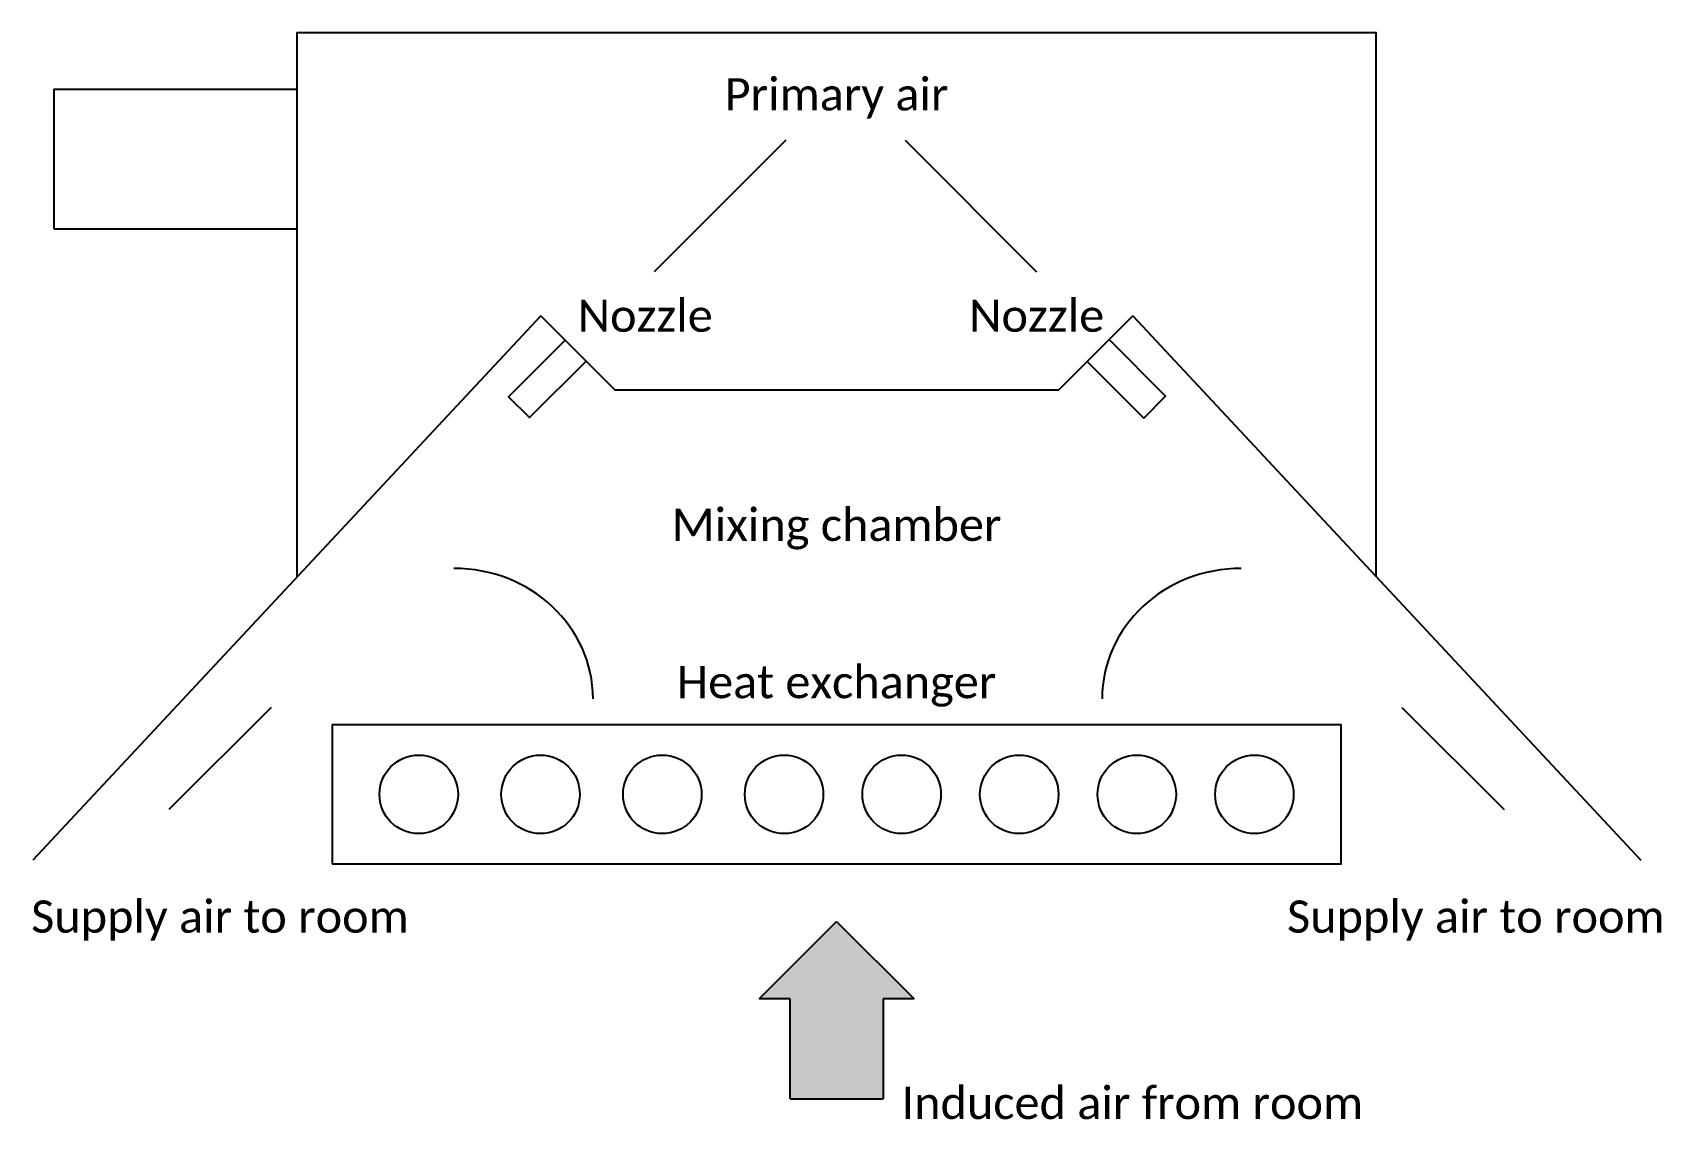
# Model space of a CAD drawing. Extents: x 0.1 to 93.7, y 1.5 to 63.9.
import ezdxf

# ---------------------------------------------------------------- set-up
doc = ezdxf.new("R2010")
doc.units = 0
doc.header["$MEASUREMENT"] = 0
doc.layers.get('0').update_dxf_attribs({"linetype": 'CONTINUOUS'})
doc.layers.add('CONNECTOR', color=7, linetype='CONTINUOUS')
doc.styles.get("Standard").update_dxf_attribs({"font": 'txt.shx'})

msp = doc.modelspace()

# ---------------------------------------------------------------- hatches: boundary and pattern name
at = {"layer": 'CONNECTOR'}
msp.add_hatch(color=7, dxfattribs=at).paths.add_polyline_path([(43.655, 2.632), (43.655, 8.378), (41.875, 8.378), (46.326, 12.83), (50.777, 8.378), (48.997, 8.378), (48.997, 2.632)])

# ---------------------------------------------------------------- linework, layer by layer
at = {"color": 7, "linetype": 'CONTINUOUS'}
for p, q in [((43.413, 57.719), (35.848, 50.154)), ((50.261, 57.719), (57.826, 50.154)), ((29.326, 47.632), (0.132, 16.353)), ((29.326, 47.632), (33.587, 43.371)), ((63.359, 47.632), (59.099, 43.371)), ((63.359, 47.632), (92.553, 16.353)), ((33.587, 43.371), (59.099, 43.371)), ((13.826, 25.132), (7.95, 19.257)), ((78.826, 25.132), (84.702, 19.257))]:
    msp.add_line(p, q, dxfattribs=at)
msp.add_lwpolyline([(15.326, 32.632), (15.326, 63.911), (77.326, 63.911), (77.326, 32.632)], dxfattribs=at)
for points in [[(1.326, 52.632), (15.326, 52.632), (15.326, 60.632), (1.326, 60.632)], [(31.926, 45.035), (28.673, 41.783), (27.475, 42.981), (30.727, 46.234)], [(60.726, 45.01), (63.979, 41.757), (65.24, 43.019), (61.987, 46.271)], [(17.326, 16.132), (75.326, 16.132), (75.326, 24.132), (17.326, 24.132)]]:
    msp.add_lwpolyline(points, close=True, dxfattribs=at)
for points in [[(20.051, 20.132, -1), (24.565, 20.132, -1)], [(27.051, 20.132, -1), (31.565, 20.132, -1)], [(34.051, 20.132, -1), (38.565, 20.132, -1)], [(41.051, 20.132, -1), (45.565, 20.132, -1)], [(47.81, 20.132, -1), (52.324, 20.132, -1)], [(54.569, 20.132, -1), (59.083, 20.132, -1)], [(61.328, 20.132, -1), (65.842, 20.132, -1)], [(68.087, 20.132, -1), (72.601, 20.132, -1)]]:
    msp.add_lwpolyline(points, format="xyb", close=True, dxfattribs=at)
for centre, major_axis, start_param, end_param in [((24.326, 25.632), (8, 0), 0, 1.570796), ((69.589, 25.632), (-8, 0), -1.570796, 0)]:
    msp.add_ellipse(centre, major_axis=major_axis, ratio=0.935779, start_param=start_param, end_param=end_param, dxfattribs=at)
at = {"layer": 'CONNECTOR', "linetype": 'CONTINUOUS'}
for p, q in [((41.875, 8.378), (46.326, 12.83)), ((46.326, 12.83), (50.777, 8.378)), ((43.655, 8.378), (41.875, 8.378)), ((43.655, 2.632), (43.655, 8.378)), ((50.777, 8.378), (48.997, 8.378)), ((48.997, 8.378), (48.997, 2.632)), ((43.655, 2.632), (48.997, 2.632))]:
    msp.add_line(p, q, dxfattribs=at)

# ---------------------------------------------------------------- texts
at = {"char_height": 1.85207, "attachment_point": 5}
for s, insert, width in [('\\C7;\\fCalibri|b0|i0|;\\H1.8520671844482;Primary air', (46.326, 60.132), 62), ('\\C7;\\fCalibri|b0|i0|;\\H1.8520671844482;Nozzle', (35.326, 47.632), 14), ('\\C7;\\fCalibri|b0|i0|;\\H1.8520671844482;Nozzle', (57.826, 47.632), 14), ('\\C7;\\fCalibri|b0|i0|;\\H1.8520671844482;Mixing chamber', (46.326, 35.375), 58), ('\\C7;\\fCalibri|b0|i0|;\\H1.8520671844482;Heat exchanger', (46.326, 26.337), 58), ('\\C7;\\fCalibri|b0|i0|;\\H1.8520671844482;Supply air to room', (10.882, 12.875), 21.5), ('\\C7;\\fCalibri|b0|i0|;\\H1.8520671844482;Supply air to room', (83.076, 12.875), 21.5), ('\\C7;\\fCalibri|b0|i0|;\\H1.8520671844482;Induced air from room', (63.326, 2.389), 44)]:
    msp.add_mtext(s, dxfattribs=dict(at, insert=insert, width=width))

doc.saveas('drawing.dxf')
